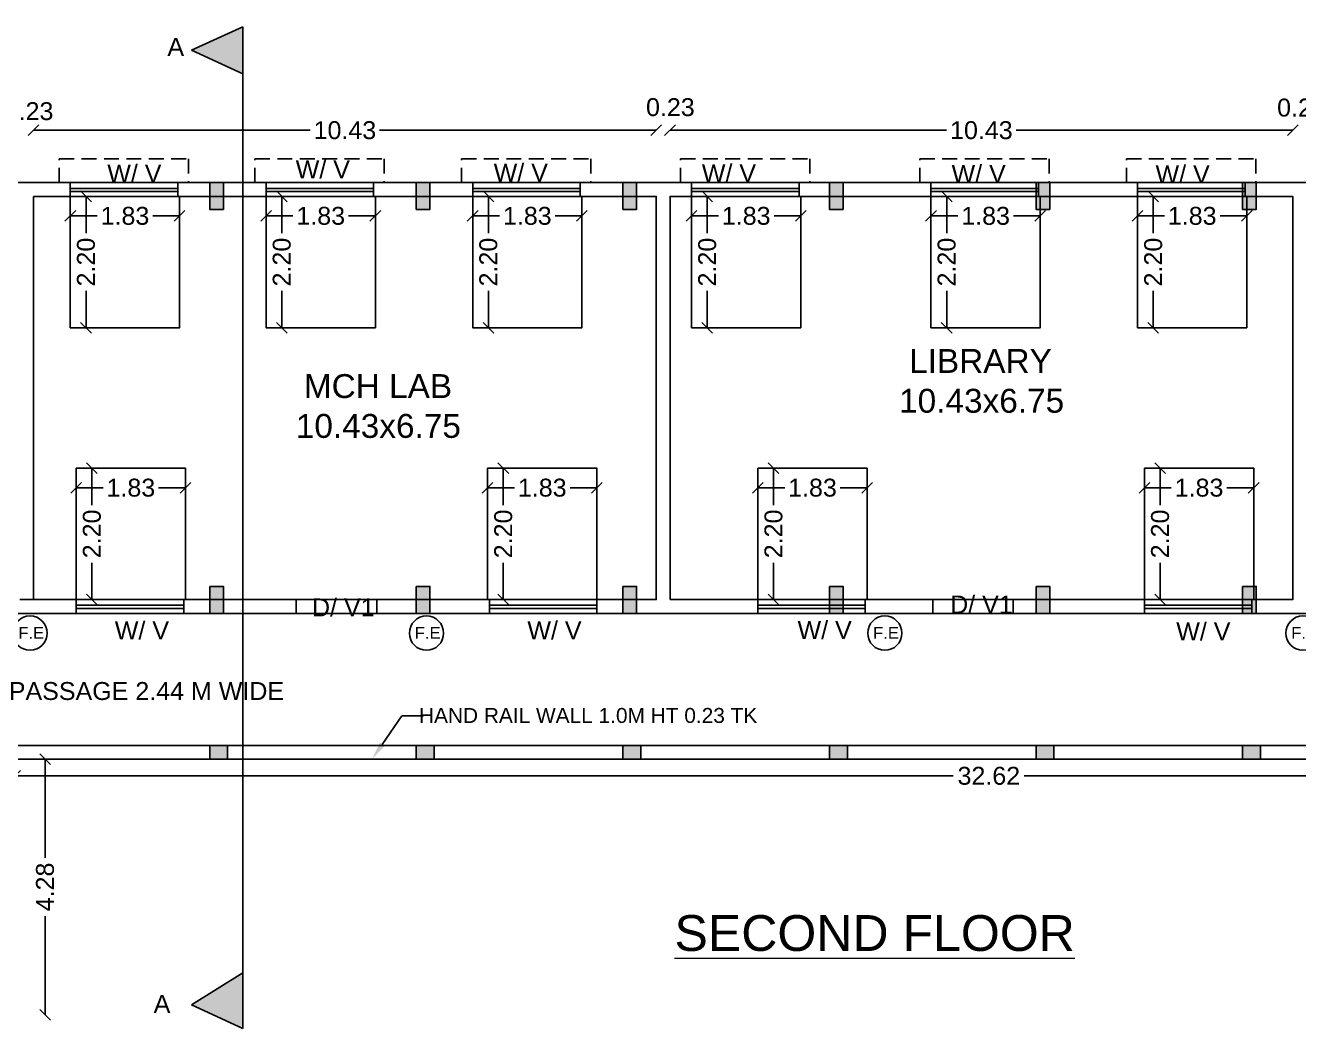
# Model space of a CAD drawing. Header units: metres. Extents: x 729 to 1050, y -308 to -82.
# Drawn here: x 743.98 to 765.3, y -120.63 to -103.84 of the extents above; entities that cross this region are included whole.
import ezdxf
from ezdxf import colors
from ezdxf.entities.mleader import LeaderData, LeaderLine
from ezdxf.math import Vec2, Vec3

# ---------------------------------------------------------------- set-up
doc = ezdxf.new("R2010")
doc.units = ezdxf.units.M
doc.header["$MEASUREMENT"] = 0
doc.linetypes.add('DASHED', pattern=[0.75, 0.5, -0.25])
for name, color, linetype in [('BLK_1_FLR_2_BLT_UP_AREA', 26, 'Continuous'), ('BLK_1_FLR_2_CARPET_AREA', 10, 'Continuous'), ('BLK_1_FLR_2_REGULAR_ROOM_2', 7, 'Continuous'), ('BLK_1_FLR_2_REGULAR_ROOM_3', 7, 'Continuous'), ('BLK_1_FLR_2_ROOF_AREA', 54, 'Continuous'), ('BLK_1_FLR_2_ROOM_2_LIGHT_VENTILATION_1', 7, 'Continuous'), ('BLK_1_FLR_2_ROOM_3_LIGHT_VENTILATION_1', 7, 'Continuous')]:
    doc.layers.add(name, color=color, linetype=linetype)
doc.styles.get("Standard").update_dxf_attribs({"font": 'arial.ttf'})
doc.dimstyles.get("Standard").update_dxf_attribs({"dimtxt": 0.3, "dimasz": 0.18, "dimexe": 0.18, "dimexo": 0.0625, "dimgap": 0.09, "dimtad": 0, "dimtoh": 1, "dimzin": 0, "dimdsep": 46, "dimtxsty": 'Standard', "dimblk": 'OBLIQUE', "dimcen": 0.09, "dimse1": 1, "dimse2": 1, "dimclrd": 1, "dimclrt": 3, "dimadec": 0, "dimazin": 0, "dimtfac": 1, "dimtofl": 0, "dimtmove": 0, "dimatfit": 3, "dimfxl": 0, "dimtolj": 1, "dimtzin": 0, "dimarcsym": 0})

# ---------------------------------------------------------------- blocks, each defined once
blk = doc.blocks.new('_Oblique')
at = {"color": 0, "linetype": 'ByBlock', "lineweight": -2}
blk.add_line((-0.5, -0.5), (0.5, 0.5), dxfattribs=at)
blk = doc.blocks.new('*D163')
at = {"color": 1, "lineweight": -2}
for p, q in [((744.115, -105.59), (748.747, -105.59)), ((754.545, -105.59), (749.912, -105.59))]:
    blk.add_line(p, q, dxfattribs=at)
at = {"layer": 'Defpoints', "color": 0}
for p in [(754.545, -105.59), (744.115, -106.696), (754.545, -106.696)]:
    blk.add_point(p, dxfattribs=at)
at = {"color": 1, "lineweight": -2, "xscale": 0.18, "yscale": 0.18, "zscale": 0.18, "rotation": 180}
blk.add_blockref('_Oblique', (744.115, -105.59), dxfattribs=at)
at = {"color": 1, "lineweight": -2, "xscale": 0.18, "yscale": 0.18, "zscale": 0.18}
blk.add_blockref('_Oblique', (754.545, -105.59), dxfattribs=at)
at = {"color": 3, "insert": (749.33, -105.59), "char_height": 0.3, "attachment_point": 5}
blk.add_mtext('\\A1;10.43', dxfattribs=at)
blk = doc.blocks.new('*D164')
at = {"color": 1, "lineweight": -2}
for p, q in [((754.775, -105.59), (759.407, -105.59)), ((765.205, -105.59), (760.572, -105.59))]:
    blk.add_line(p, q, dxfattribs=at)
at = {"layer": 'Defpoints', "color": 0}
for p in [(765.205, -105.59), (754.775, -106.696), (765.205, -106.696)]:
    blk.add_point(p, dxfattribs=at)
at = {"color": 1, "lineweight": -2, "xscale": 0.18, "yscale": 0.18, "zscale": 0.18, "rotation": 180}
blk.add_blockref('_Oblique', (754.775, -105.59), dxfattribs=at)
at = {"color": 1, "lineweight": -2, "xscale": 0.18, "yscale": 0.18, "zscale": 0.18}
blk.add_blockref('_Oblique', (765.205, -105.59), dxfattribs=at)
at = {"color": 3, "insert": (759.99, -105.59), "char_height": 0.3, "attachment_point": 5}
blk.add_mtext('\\A1;10.43', dxfattribs=at)
blk = doc.blocks.new('*D168')
at = {"color": 1, "lineweight": -2}
for p, q in [((744.308, -116.116), (744.308, -117.77)), ((744.308, -120.396), (744.308, -118.742))]:
    blk.add_line(p, q, dxfattribs=at)
at = {"layer": 'Defpoints', "color": 0}
for p in [(739.037, -116.116), (739.037, -120.396), (744.308, -120.396)]:
    blk.add_point(p, dxfattribs=at)
at = {"color": 1, "lineweight": -2, "xscale": 0.18, "yscale": 0.18, "zscale": 0.18}
for p, rotation in [((744.308, -116.116), 90), ((744.308, -120.396), 270)]:
    blk.add_blockref('_Oblique', p, dxfattribs=dict(at, rotation=rotation))
at = {"color": 3, "insert": (744.308, -118.256), "char_height": 0.3, "attachment_point": 5, "rotation": 90}
blk.add_mtext('\\A1;4.28', dxfattribs=at)
blk = doc.blocks.new('*D159')
at = {"color": 1, "lineweight": -2}
for p, q in [((743.805, -116.397), (759.52, -116.397)), ((776.425, -116.397), (760.709, -116.397))]:
    blk.add_line(p, q, dxfattribs=at)
at = {"layer": 'Defpoints', "color": 0}
for p in [(743.805, -116.116), (776.425, -116.116), (776.425, -116.397)]:
    blk.add_point(p, dxfattribs=at)
at = {"color": 1, "lineweight": -2, "xscale": 0.18, "yscale": 0.18, "zscale": 0.18, "rotation": 180}
blk.add_blockref('_Oblique', (743.805, -116.397), dxfattribs=at)
at = {"color": 1, "lineweight": -2, "xscale": 0.18, "yscale": 0.18, "zscale": 0.18}
blk.add_blockref('_Oblique', (776.425, -116.397), dxfattribs=at)
at = {"color": 3, "insert": (760.115, -116.397), "char_height": 0.3, "attachment_point": 5}
blk.add_mtext('\\A1;32.62', dxfattribs=at)
blk = doc.blocks.new('*D186')
at = {"layer": 'BLK_1_FLR_2_ROOM_2_LIGHT_VENTILATION_1', "color": 1, "lineweight": -2}
for p, q in [((744.731, -107.024), (745.18, -107.024)), ((746.561, -107.024), (746.111, -107.024))]:
    blk.add_line(p, q, dxfattribs=at)
at = {"layer": 'Defpoints', "color": 0}
for p in [(744.731, -106.696), (746.561, -106.696), (744.731, -107.024)]:
    blk.add_point(p, dxfattribs=at)
at = {"layer": 'BLK_1_FLR_2_ROOM_2_LIGHT_VENTILATION_1', "color": 1, "lineweight": -2, "xscale": 0.18, "yscale": 0.18, "zscale": 0.18, "rotation": 180}
blk.add_blockref('_Oblique', (744.731, -107.024), dxfattribs=at)
at = {"layer": 'BLK_1_FLR_2_ROOM_2_LIGHT_VENTILATION_1', "color": 1, "lineweight": -2, "xscale": 0.18, "yscale": 0.18, "zscale": 0.18}
blk.add_blockref('_Oblique', (746.561, -107.024), dxfattribs=at)
at = {"layer": 'BLK_1_FLR_2_ROOM_2_LIGHT_VENTILATION_1', "color": 3, "insert": (745.646, -107.024), "char_height": 0.3, "attachment_point": 5}
blk.add_mtext('\\A1;1.83', dxfattribs=at)
blk = doc.blocks.new('*D187')
at = {"layer": 'BLK_1_FLR_2_ROOM_2_LIGHT_VENTILATION_1', "color": 1, "lineweight": -2}
for p, q in [((744.994, -106.696), (744.994, -107.314)), ((744.994, -108.896), (744.994, -108.278))]:
    blk.add_line(p, q, dxfattribs=at)
at = {"layer": 'Defpoints', "color": 0}
for p in [(744.731, -106.696), (744.731, -108.896), (744.994, -108.896)]:
    blk.add_point(p, dxfattribs=at)
at = {"layer": 'BLK_1_FLR_2_ROOM_2_LIGHT_VENTILATION_1', "color": 1, "lineweight": -2, "xscale": 0.18, "yscale": 0.18, "zscale": 0.18}
for p, rotation in [((744.994, -106.696), 90), ((744.994, -108.896), 270)]:
    blk.add_blockref('_Oblique', p, dxfattribs=dict(at, rotation=rotation))
at = {"layer": 'BLK_1_FLR_2_ROOM_2_LIGHT_VENTILATION_1', "color": 3, "insert": (744.994, -107.796), "char_height": 0.3, "attachment_point": 5, "rotation": 90}
blk.add_mtext('\\A1;2.20', dxfattribs=at)
blk = doc.blocks.new('*D188')
at = {"layer": 'BLK_1_FLR_2_ROOM_2_LIGHT_VENTILATION_1', "color": 1, "lineweight": -2}
for p, q in [((748.01, -107.024), (748.459, -107.024)), ((749.84, -107.024), (749.39, -107.024))]:
    blk.add_line(p, q, dxfattribs=at)
at = {"layer": 'Defpoints', "color": 0}
for p in [(748.01, -106.696), (749.84, -106.696), (748.01, -107.024)]:
    blk.add_point(p, dxfattribs=at)
at = {"layer": 'BLK_1_FLR_2_ROOM_2_LIGHT_VENTILATION_1', "color": 1, "lineweight": -2, "xscale": 0.18, "yscale": 0.18, "zscale": 0.18, "rotation": 180}
blk.add_blockref('_Oblique', (748.01, -107.024), dxfattribs=at)
at = {"layer": 'BLK_1_FLR_2_ROOM_2_LIGHT_VENTILATION_1', "color": 1, "lineweight": -2, "xscale": 0.18, "yscale": 0.18, "zscale": 0.18}
blk.add_blockref('_Oblique', (749.84, -107.024), dxfattribs=at)
at = {"layer": 'BLK_1_FLR_2_ROOM_2_LIGHT_VENTILATION_1', "color": 3, "insert": (748.925, -107.024), "char_height": 0.3, "attachment_point": 5}
blk.add_mtext('\\A1;1.83', dxfattribs=at)
blk = doc.blocks.new('*D189')
at = {"layer": 'BLK_1_FLR_2_ROOM_2_LIGHT_VENTILATION_1', "color": 1, "lineweight": -2}
for p, q in [((748.273, -106.696), (748.273, -107.314)), ((748.273, -108.896), (748.273, -108.278))]:
    blk.add_line(p, q, dxfattribs=at)
at = {"layer": 'Defpoints', "color": 0}
for p in [(748.01, -106.696), (748.01, -108.896), (748.273, -108.896)]:
    blk.add_point(p, dxfattribs=at)
at = {"layer": 'BLK_1_FLR_2_ROOM_2_LIGHT_VENTILATION_1', "color": 1, "lineweight": -2, "xscale": 0.18, "yscale": 0.18, "zscale": 0.18}
for p, rotation in [((748.273, -106.696), 90), ((748.273, -108.896), 270)]:
    blk.add_blockref('_Oblique', p, dxfattribs=dict(at, rotation=rotation))
at = {"layer": 'BLK_1_FLR_2_ROOM_2_LIGHT_VENTILATION_1', "color": 3, "insert": (748.273, -107.796), "char_height": 0.3, "attachment_point": 5, "rotation": 90}
blk.add_mtext('\\A1;2.20', dxfattribs=at)
blk = doc.blocks.new('*D190')
at = {"layer": 'BLK_1_FLR_2_ROOM_2_LIGHT_VENTILATION_1', "color": 1, "lineweight": -2}
for p, q in [((751.47, -107.024), (751.919, -107.024)), ((753.3, -107.024), (752.85, -107.024))]:
    blk.add_line(p, q, dxfattribs=at)
at = {"layer": 'Defpoints', "color": 0}
for p in [(751.47, -106.696), (753.3, -106.696), (751.47, -107.024)]:
    blk.add_point(p, dxfattribs=at)
at = {"layer": 'BLK_1_FLR_2_ROOM_2_LIGHT_VENTILATION_1', "color": 1, "lineweight": -2, "xscale": 0.18, "yscale": 0.18, "zscale": 0.18, "rotation": 180}
blk.add_blockref('_Oblique', (751.47, -107.024), dxfattribs=at)
at = {"layer": 'BLK_1_FLR_2_ROOM_2_LIGHT_VENTILATION_1', "color": 1, "lineweight": -2, "xscale": 0.18, "yscale": 0.18, "zscale": 0.18}
blk.add_blockref('_Oblique', (753.3, -107.024), dxfattribs=at)
at = {"layer": 'BLK_1_FLR_2_ROOM_2_LIGHT_VENTILATION_1', "color": 3, "insert": (752.385, -107.024), "char_height": 0.3, "attachment_point": 5}
blk.add_mtext('\\A1;1.83', dxfattribs=at)
blk = doc.blocks.new('*D191')
at = {"layer": 'BLK_1_FLR_2_ROOM_2_LIGHT_VENTILATION_1', "color": 1, "lineweight": -2}
for p, q in [((751.733, -106.696), (751.733, -107.314)), ((751.733, -108.896), (751.733, -108.278))]:
    blk.add_line(p, q, dxfattribs=at)
at = {"layer": 'Defpoints', "color": 0}
for p in [(751.47, -106.696), (751.47, -108.896), (751.733, -108.896)]:
    blk.add_point(p, dxfattribs=at)
at = {"layer": 'BLK_1_FLR_2_ROOM_2_LIGHT_VENTILATION_1', "color": 1, "lineweight": -2, "xscale": 0.18, "yscale": 0.18, "zscale": 0.18}
for p, rotation in [((751.733, -106.696), 90), ((751.733, -108.896), 270)]:
    blk.add_blockref('_Oblique', p, dxfattribs=dict(at, rotation=rotation))
at = {"layer": 'BLK_1_FLR_2_ROOM_2_LIGHT_VENTILATION_1', "color": 3, "insert": (751.733, -107.796), "char_height": 0.3, "attachment_point": 5, "rotation": 90}
blk.add_mtext('\\A1;2.20', dxfattribs=at)
blk = doc.blocks.new('*D192')
at = {"layer": 'BLK_1_FLR_2_ROOM_2_LIGHT_VENTILATION_1', "color": 1, "lineweight": -2}
for p, q in [((751.72, -111.574), (752.169, -111.574)), ((753.55, -111.574), (753.1, -111.574))]:
    blk.add_line(p, q, dxfattribs=at)
at = {"layer": 'Defpoints', "color": 0}
for p in [(751.72, -111.246), (753.55, -111.246), (751.72, -111.574)]:
    blk.add_point(p, dxfattribs=at)
at = {"layer": 'BLK_1_FLR_2_ROOM_2_LIGHT_VENTILATION_1', "color": 1, "lineweight": -2, "xscale": 0.18, "yscale": 0.18, "zscale": 0.18, "rotation": 180}
blk.add_blockref('_Oblique', (751.72, -111.574), dxfattribs=at)
at = {"layer": 'BLK_1_FLR_2_ROOM_2_LIGHT_VENTILATION_1', "color": 1, "lineweight": -2, "xscale": 0.18, "yscale": 0.18, "zscale": 0.18}
blk.add_blockref('_Oblique', (753.55, -111.574), dxfattribs=at)
at = {"layer": 'BLK_1_FLR_2_ROOM_2_LIGHT_VENTILATION_1', "color": 3, "insert": (752.635, -111.574), "char_height": 0.3, "attachment_point": 5}
blk.add_mtext('\\A1;1.83', dxfattribs=at)
blk = doc.blocks.new('*D193')
at = {"layer": 'BLK_1_FLR_2_ROOM_2_LIGHT_VENTILATION_1', "color": 1, "lineweight": -2}
for p, q in [((751.983, -111.246), (751.983, -111.864)), ((751.983, -113.446), (751.983, -112.828))]:
    blk.add_line(p, q, dxfattribs=at)
at = {"layer": 'Defpoints', "color": 0}
for p in [(751.72, -111.246), (751.72, -113.446), (751.983, -113.446)]:
    blk.add_point(p, dxfattribs=at)
at = {"layer": 'BLK_1_FLR_2_ROOM_2_LIGHT_VENTILATION_1', "color": 1, "lineweight": -2, "xscale": 0.18, "yscale": 0.18, "zscale": 0.18}
for p, rotation in [((751.983, -111.246), 90), ((751.983, -113.446), 270)]:
    blk.add_blockref('_Oblique', p, dxfattribs=dict(at, rotation=rotation))
at = {"layer": 'BLK_1_FLR_2_ROOM_2_LIGHT_VENTILATION_1', "color": 3, "insert": (751.983, -112.346), "char_height": 0.3, "attachment_point": 5, "rotation": 90}
blk.add_mtext('\\A1;2.20', dxfattribs=at)
blk = doc.blocks.new('*D194')
at = {"layer": 'BLK_1_FLR_2_ROOM_2_LIGHT_VENTILATION_1', "color": 1, "lineweight": -2}
for p, q in [((744.83, -111.574), (745.279, -111.574)), ((746.66, -111.574), (746.21, -111.574))]:
    blk.add_line(p, q, dxfattribs=at)
at = {"layer": 'Defpoints', "color": 0}
for p in [(744.83, -111.246), (746.66, -111.246), (744.83, -111.574)]:
    blk.add_point(p, dxfattribs=at)
at = {"layer": 'BLK_1_FLR_2_ROOM_2_LIGHT_VENTILATION_1', "color": 1, "lineweight": -2, "xscale": 0.18, "yscale": 0.18, "zscale": 0.18, "rotation": 180}
blk.add_blockref('_Oblique', (744.83, -111.574), dxfattribs=at)
at = {"layer": 'BLK_1_FLR_2_ROOM_2_LIGHT_VENTILATION_1', "color": 1, "lineweight": -2, "xscale": 0.18, "yscale": 0.18, "zscale": 0.18}
blk.add_blockref('_Oblique', (746.66, -111.574), dxfattribs=at)
at = {"layer": 'BLK_1_FLR_2_ROOM_2_LIGHT_VENTILATION_1', "color": 3, "insert": (745.745, -111.574), "char_height": 0.3, "attachment_point": 5}
blk.add_mtext('\\A1;1.83', dxfattribs=at)
blk = doc.blocks.new('*D195')
at = {"layer": 'BLK_1_FLR_2_ROOM_2_LIGHT_VENTILATION_1', "color": 1, "lineweight": -2}
for p, q in [((745.093, -111.246), (745.093, -111.864)), ((745.093, -113.446), (745.093, -112.828))]:
    blk.add_line(p, q, dxfattribs=at)
at = {"layer": 'Defpoints', "color": 0}
for p in [(744.83, -111.246), (744.83, -113.446), (745.093, -113.446)]:
    blk.add_point(p, dxfattribs=at)
at = {"layer": 'BLK_1_FLR_2_ROOM_2_LIGHT_VENTILATION_1', "color": 1, "lineweight": -2, "xscale": 0.18, "yscale": 0.18, "zscale": 0.18}
for p, rotation in [((745.093, -111.246), 90), ((745.093, -113.446), 270)]:
    blk.add_blockref('_Oblique', p, dxfattribs=dict(at, rotation=rotation))
at = {"layer": 'BLK_1_FLR_2_ROOM_2_LIGHT_VENTILATION_1', "color": 3, "insert": (745.093, -112.346), "char_height": 0.3, "attachment_point": 5, "rotation": 90}
blk.add_mtext('\\A1;2.20', dxfattribs=at)
blk = doc.blocks.new('*D196')
at = {"layer": 'BLK_1_FLR_2_ROOM_3_LIGHT_VENTILATION_1', "color": 1, "lineweight": -2}
for p, q in [((755.136, -107.024), (755.586, -107.024)), ((756.966, -107.024), (756.517, -107.024))]:
    blk.add_line(p, q, dxfattribs=at)
at = {"layer": 'Defpoints', "color": 0}
for p in [(755.136, -106.696), (756.966, -106.696), (755.136, -107.024)]:
    blk.add_point(p, dxfattribs=at)
at = {"layer": 'BLK_1_FLR_2_ROOM_3_LIGHT_VENTILATION_1', "color": 1, "lineweight": -2, "xscale": 0.18, "yscale": 0.18, "zscale": 0.18, "rotation": 180}
blk.add_blockref('_Oblique', (755.136, -107.024), dxfattribs=at)
at = {"layer": 'BLK_1_FLR_2_ROOM_3_LIGHT_VENTILATION_1', "color": 1, "lineweight": -2, "xscale": 0.18, "yscale": 0.18, "zscale": 0.18}
blk.add_blockref('_Oblique', (756.966, -107.024), dxfattribs=at)
at = {"layer": 'BLK_1_FLR_2_ROOM_3_LIGHT_VENTILATION_1', "color": 3, "insert": (756.051, -107.024), "char_height": 0.3, "attachment_point": 5}
blk.add_mtext('\\A1;1.83', dxfattribs=at)
blk = doc.blocks.new('*D197')
at = {"layer": 'BLK_1_FLR_2_ROOM_3_LIGHT_VENTILATION_1', "color": 1, "lineweight": -2}
for p, q in [((755.399, -106.696), (755.399, -107.314)), ((755.399, -108.896), (755.399, -108.278))]:
    blk.add_line(p, q, dxfattribs=at)
at = {"layer": 'Defpoints', "color": 0}
for p in [(755.136, -106.696), (755.136, -108.896), (755.399, -108.896)]:
    blk.add_point(p, dxfattribs=at)
at = {"layer": 'BLK_1_FLR_2_ROOM_3_LIGHT_VENTILATION_1', "color": 1, "lineweight": -2, "xscale": 0.18, "yscale": 0.18, "zscale": 0.18}
for p, rotation in [((755.399, -106.696), 90), ((755.399, -108.896), 270)]:
    blk.add_blockref('_Oblique', p, dxfattribs=dict(at, rotation=rotation))
at = {"layer": 'BLK_1_FLR_2_ROOM_3_LIGHT_VENTILATION_1', "color": 3, "insert": (755.399, -107.796), "char_height": 0.3, "attachment_point": 5, "rotation": 90}
blk.add_mtext('\\A1;2.20', dxfattribs=at)
blk = doc.blocks.new('*D198')
at = {"layer": 'BLK_1_FLR_2_ROOM_3_LIGHT_VENTILATION_1', "color": 1, "lineweight": -2}
for p, q in [((759.146, -107.024), (759.596, -107.024)), ((760.976, -107.024), (760.527, -107.024))]:
    blk.add_line(p, q, dxfattribs=at)
at = {"layer": 'Defpoints', "color": 0}
for p in [(759.146, -106.696), (760.976, -106.696), (759.146, -107.024)]:
    blk.add_point(p, dxfattribs=at)
at = {"layer": 'BLK_1_FLR_2_ROOM_3_LIGHT_VENTILATION_1', "color": 1, "lineweight": -2, "xscale": 0.18, "yscale": 0.18, "zscale": 0.18, "rotation": 180}
blk.add_blockref('_Oblique', (759.146, -107.024), dxfattribs=at)
at = {"layer": 'BLK_1_FLR_2_ROOM_3_LIGHT_VENTILATION_1', "color": 1, "lineweight": -2, "xscale": 0.18, "yscale": 0.18, "zscale": 0.18}
blk.add_blockref('_Oblique', (760.976, -107.024), dxfattribs=at)
at = {"layer": 'BLK_1_FLR_2_ROOM_3_LIGHT_VENTILATION_1', "color": 3, "insert": (760.061, -107.024), "char_height": 0.3, "attachment_point": 5}
blk.add_mtext('\\A1;1.83', dxfattribs=at)
blk = doc.blocks.new('*D199')
at = {"layer": 'BLK_1_FLR_2_ROOM_3_LIGHT_VENTILATION_1', "color": 1, "lineweight": -2}
for p, q in [((759.409, -106.696), (759.409, -107.314)), ((759.409, -108.896), (759.409, -108.278))]:
    blk.add_line(p, q, dxfattribs=at)
at = {"layer": 'Defpoints', "color": 0}
for p in [(759.146, -106.696), (759.146, -108.896), (759.409, -108.896)]:
    blk.add_point(p, dxfattribs=at)
at = {"layer": 'BLK_1_FLR_2_ROOM_3_LIGHT_VENTILATION_1', "color": 1, "lineweight": -2, "xscale": 0.18, "yscale": 0.18, "zscale": 0.18}
for p, rotation in [((759.409, -106.696), 90), ((759.409, -108.896), 270)]:
    blk.add_blockref('_Oblique', p, dxfattribs=dict(at, rotation=rotation))
at = {"layer": 'BLK_1_FLR_2_ROOM_3_LIGHT_VENTILATION_1', "color": 3, "insert": (759.409, -107.796), "char_height": 0.3, "attachment_point": 5, "rotation": 90}
blk.add_mtext('\\A1;2.20', dxfattribs=at)
blk = doc.blocks.new('*D200')
at = {"layer": 'BLK_1_FLR_2_ROOM_3_LIGHT_VENTILATION_1', "color": 1, "lineweight": -2}
for p, q in [((762.606, -107.024), (763.056, -107.024)), ((764.436, -107.024), (763.987, -107.024))]:
    blk.add_line(p, q, dxfattribs=at)
at = {"layer": 'Defpoints', "color": 0}
for p in [(762.606, -106.696), (764.436, -106.696), (762.606, -107.024)]:
    blk.add_point(p, dxfattribs=at)
at = {"layer": 'BLK_1_FLR_2_ROOM_3_LIGHT_VENTILATION_1', "color": 1, "lineweight": -2, "xscale": 0.18, "yscale": 0.18, "zscale": 0.18, "rotation": 180}
blk.add_blockref('_Oblique', (762.606, -107.024), dxfattribs=at)
at = {"layer": 'BLK_1_FLR_2_ROOM_3_LIGHT_VENTILATION_1', "color": 1, "lineweight": -2, "xscale": 0.18, "yscale": 0.18, "zscale": 0.18}
blk.add_blockref('_Oblique', (764.436, -107.024), dxfattribs=at)
at = {"layer": 'BLK_1_FLR_2_ROOM_3_LIGHT_VENTILATION_1', "color": 3, "insert": (763.521, -107.024), "char_height": 0.3, "attachment_point": 5}
blk.add_mtext('\\A1;1.83', dxfattribs=at)
blk = doc.blocks.new('*D201')
at = {"layer": 'BLK_1_FLR_2_ROOM_3_LIGHT_VENTILATION_1', "color": 1, "lineweight": -2}
for p, q in [((762.869, -106.696), (762.869, -107.314)), ((762.869, -108.896), (762.869, -108.278))]:
    blk.add_line(p, q, dxfattribs=at)
at = {"layer": 'Defpoints', "color": 0}
for p in [(762.606, -106.696), (762.606, -108.896), (762.869, -108.896)]:
    blk.add_point(p, dxfattribs=at)
at = {"layer": 'BLK_1_FLR_2_ROOM_3_LIGHT_VENTILATION_1', "color": 1, "lineweight": -2, "xscale": 0.18, "yscale": 0.18, "zscale": 0.18}
for p, rotation in [((762.869, -106.696), 90), ((762.869, -108.896), 270)]:
    blk.add_blockref('_Oblique', p, dxfattribs=dict(at, rotation=rotation))
at = {"layer": 'BLK_1_FLR_2_ROOM_3_LIGHT_VENTILATION_1', "color": 3, "insert": (762.869, -107.796), "char_height": 0.3, "attachment_point": 5, "rotation": 90}
blk.add_mtext('\\A1;2.20', dxfattribs=at)
blk = doc.blocks.new('*D202')
at = {"layer": 'BLK_1_FLR_2_ROOM_3_LIGHT_VENTILATION_1', "color": 1, "lineweight": -2}
for p, q in [((762.721, -111.574), (763.171, -111.574)), ((764.551, -111.574), (764.102, -111.574))]:
    blk.add_line(p, q, dxfattribs=at)
at = {"layer": 'Defpoints', "color": 0}
for p in [(762.721, -111.246), (764.551, -111.246), (762.721, -111.574)]:
    blk.add_point(p, dxfattribs=at)
at = {"layer": 'BLK_1_FLR_2_ROOM_3_LIGHT_VENTILATION_1', "color": 1, "lineweight": -2, "xscale": 0.18, "yscale": 0.18, "zscale": 0.18, "rotation": 180}
blk.add_blockref('_Oblique', (762.721, -111.574), dxfattribs=at)
at = {"layer": 'BLK_1_FLR_2_ROOM_3_LIGHT_VENTILATION_1', "color": 1, "lineweight": -2, "xscale": 0.18, "yscale": 0.18, "zscale": 0.18}
blk.add_blockref('_Oblique', (764.551, -111.574), dxfattribs=at)
at = {"layer": 'BLK_1_FLR_2_ROOM_3_LIGHT_VENTILATION_1', "color": 3, "insert": (763.636, -111.574), "char_height": 0.3, "attachment_point": 5}
blk.add_mtext('\\A1;1.83', dxfattribs=at)
blk = doc.blocks.new('*D203')
at = {"layer": 'BLK_1_FLR_2_ROOM_3_LIGHT_VENTILATION_1', "color": 1, "lineweight": -2}
for p, q in [((762.984, -111.246), (762.984, -111.864)), ((762.984, -113.446), (762.984, -112.828))]:
    blk.add_line(p, q, dxfattribs=at)
at = {"layer": 'Defpoints', "color": 0}
for p in [(762.721, -111.246), (762.721, -113.446), (762.984, -113.446)]:
    blk.add_point(p, dxfattribs=at)
at = {"layer": 'BLK_1_FLR_2_ROOM_3_LIGHT_VENTILATION_1', "color": 1, "lineweight": -2, "xscale": 0.18, "yscale": 0.18, "zscale": 0.18}
for p, rotation in [((762.984, -111.246), 90), ((762.984, -113.446), 270)]:
    blk.add_blockref('_Oblique', p, dxfattribs=dict(at, rotation=rotation))
at = {"layer": 'BLK_1_FLR_2_ROOM_3_LIGHT_VENTILATION_1', "color": 3, "insert": (762.984, -112.346), "char_height": 0.3, "attachment_point": 5, "rotation": 90}
blk.add_mtext('\\A1;2.20', dxfattribs=at)
blk = doc.blocks.new('*D204')
at = {"layer": 'BLK_1_FLR_2_ROOM_3_LIGHT_VENTILATION_1', "color": 1, "lineweight": -2}
for p, q in [((756.246, -111.574), (756.696, -111.574)), ((758.076, -111.574), (757.627, -111.574))]:
    blk.add_line(p, q, dxfattribs=at)
at = {"layer": 'Defpoints', "color": 0}
for p in [(756.246, -111.246), (758.076, -111.246), (756.246, -111.574)]:
    blk.add_point(p, dxfattribs=at)
at = {"layer": 'BLK_1_FLR_2_ROOM_3_LIGHT_VENTILATION_1', "color": 1, "lineweight": -2, "xscale": 0.18, "yscale": 0.18, "zscale": 0.18, "rotation": 180}
blk.add_blockref('_Oblique', (756.246, -111.574), dxfattribs=at)
at = {"layer": 'BLK_1_FLR_2_ROOM_3_LIGHT_VENTILATION_1', "color": 1, "lineweight": -2, "xscale": 0.18, "yscale": 0.18, "zscale": 0.18}
blk.add_blockref('_Oblique', (758.076, -111.574), dxfattribs=at)
at = {"layer": 'BLK_1_FLR_2_ROOM_3_LIGHT_VENTILATION_1', "color": 3, "insert": (757.161, -111.574), "char_height": 0.3, "attachment_point": 5}
blk.add_mtext('\\A1;1.83', dxfattribs=at)
blk = doc.blocks.new('*D205')
at = {"layer": 'BLK_1_FLR_2_ROOM_3_LIGHT_VENTILATION_1', "color": 1, "lineweight": -2}
for p, q in [((756.509, -111.246), (756.509, -111.864)), ((756.509, -113.446), (756.509, -112.828))]:
    blk.add_line(p, q, dxfattribs=at)
at = {"layer": 'Defpoints', "color": 0}
for p in [(756.246, -111.246), (756.246, -113.446), (756.509, -113.446)]:
    blk.add_point(p, dxfattribs=at)
at = {"layer": 'BLK_1_FLR_2_ROOM_3_LIGHT_VENTILATION_1', "color": 1, "lineweight": -2, "xscale": 0.18, "yscale": 0.18, "zscale": 0.18}
for p, rotation in [((756.509, -111.246), 90), ((756.509, -113.446), 270)]:
    blk.add_blockref('_Oblique', p, dxfattribs=dict(at, rotation=rotation))
at = {"layer": 'BLK_1_FLR_2_ROOM_3_LIGHT_VENTILATION_1', "color": 3, "insert": (756.509, -112.346), "char_height": 0.3, "attachment_point": 5, "rotation": 90}
blk.add_mtext('\\A1;2.20', dxfattribs=at)

msp = doc.modelspace()

# ---------------------------------------------------------------- hatches: boundary and pattern name
for points in [[(747.62, -103.857), (746.758, -104.25), (747.62, -104.648)], [(747.62, -119.696), (746.758, -120.227), (747.62, -120.625)]]:
    msp.add_hatch(color=256).paths.add_polyline_path(points)
h = msp.add_hatch(color=2)
h.dxf.hatch_style = 1
h.paths.add_polyline_path([(747.295, -106.466), (747.065, -106.466), (747.065, -106.916), (747.295, -106.916)])
h = msp.add_hatch(color=2)
h.dxf.hatch_style = 1
h.paths.add_polyline_path([(750.755, -106.466), (750.525, -106.466), (750.525, -106.916), (750.755, -106.916)])
h = msp.add_hatch(color=2)
h.dxf.hatch_style = 1
h.paths.add_polyline_path([(754.215, -106.466), (753.985, -106.466), (753.985, -106.916), (754.215, -106.916)])
h = msp.add_hatch(color=2)
h.dxf.hatch_style = 1
h.paths.add_polyline_path([(757.675, -106.466), (757.445, -106.466), (757.445, -106.916), (757.675, -106.916)])
h = msp.add_hatch(color=2)
h.dxf.hatch_style = 1
h.paths.add_polyline_path([(761.135, -106.466), (760.905, -106.466), (760.905, -106.916), (761.135, -106.916)])
h = msp.add_hatch(color=2)
h.dxf.hatch_style = 1
h.paths.add_polyline_path([(764.595, -106.466), (764.365, -106.466), (764.365, -106.916), (764.595, -106.916)])
h = msp.add_hatch(color=2)
h.dxf.hatch_style = 1
h.paths.add_polyline_path([(747.295, -113.226), (747.065, -113.226), (747.065, -113.676), (747.295, -113.676)])
h = msp.add_hatch(color=2)
h.dxf.hatch_style = 1
h.paths.add_polyline_path([(750.755, -113.226), (750.525, -113.226), (750.525, -113.676), (750.755, -113.676)])
h = msp.add_hatch(color=2)
h.dxf.hatch_style = 1
h.paths.add_polyline_path([(754.215, -113.226), (753.985, -113.226), (753.985, -113.676), (754.215, -113.676)])
h = msp.add_hatch(color=2)
h.dxf.hatch_style = 1
h.paths.add_polyline_path([(757.675, -113.226), (757.445, -113.226), (757.445, -113.676), (757.675, -113.676)])
h = msp.add_hatch(color=2)
h.dxf.hatch_style = 1
h.paths.add_polyline_path([(761.135, -113.226), (760.905, -113.226), (760.905, -113.676), (761.135, -113.676)])
h = msp.add_hatch(color=2)
h.dxf.hatch_style = 1
h.paths.add_polyline_path([(764.595, -113.226), (764.365, -113.226), (764.365, -113.676), (764.595, -113.676)])
h = msp.add_hatch(color=2)
h.dxf.hatch_style = 1
h.paths.add_polyline_path([(747.365, -116.116), (747.365, -115.886), (747.065, -115.886), (747.065, -116.116)])
h = msp.add_hatch(color=2)
h.dxf.hatch_style = 1
h.paths.add_polyline_path([(750.825, -116.116), (750.825, -115.886), (750.525, -115.886), (750.525, -116.116)])
h = msp.add_hatch(color=2)
h.dxf.hatch_style = 1
h.paths.add_polyline_path([(754.285, -116.116), (754.285, -115.886), (753.985, -115.886), (753.985, -116.116)])
h = msp.add_hatch(color=2)
h.dxf.hatch_style = 1
h.paths.add_polyline_path([(757.745, -116.116), (757.745, -115.886), (757.445, -115.886), (757.445, -116.116)])
h = msp.add_hatch(color=2)
h.dxf.hatch_style = 1
h.paths.add_polyline_path([(761.205, -116.116), (761.205, -115.886), (760.905, -115.886), (760.905, -116.116)])
h = msp.add_hatch(color=2)
h.dxf.hatch_style = 1
h.paths.add_polyline_path([(764.665, -116.116), (764.665, -115.886), (764.365, -115.886), (764.365, -116.116)])

# ---------------------------------------------------------------- linework, layer by layer
for p, q in [((746.758, -104.25), (747.62, -103.857)), ((747.62, -103.857), (747.62, -120.625)), ((747.62, -104.648), (746.758, -104.25)), ((733.225, -106.466), (771.235, -106.466)), ((744.731, -106.696), (744.731, -106.466)), ((744.731, -106.466), (746.531, -106.466)), ((744.731, -106.466), (746.531, -106.466)), ((746.531, -106.565), (744.731, -106.565)), ((746.531, -106.466), (746.531, -106.696)), ((748.01, -106.696), (748.01, -106.466)), ((748.01, -106.466), (749.81, -106.466)), ((748.01, -106.466), (749.81, -106.466)), ((749.81, -106.565), (748.01, -106.565)), ((749.81, -106.466), (749.81, -106.696)), ((751.47, -106.696), (751.47, -106.466)), ((751.47, -106.466), (753.27, -106.466)), ((751.47, -106.466), (753.27, -106.466)), ((753.27, -106.565), (751.47, -106.565)), ((753.27, -106.466), (753.27, -106.696)), ((754.93, -106.466), (756.73, -106.466)), ((755.136, -106.696), (755.136, -106.466)), ((755.136, -106.466), (756.936, -106.466)), ((756.936, -106.565), (755.136, -106.565)), ((756.936, -106.466), (756.936, -106.696)), ((759.146, -106.696), (759.146, -106.466)), ((759.146, -106.466), (760.946, -106.466)), ((759.146, -106.466), (760.946, -106.466)), ((760.946, -106.565), (759.146, -106.565)), ((760.946, -106.466), (760.946, -106.696)), ((762.606, -106.696), (762.606, -106.466)), ((762.606, -106.466), (764.406, -106.466)), ((762.606, -106.466), (764.406, -106.466)), ((764.406, -106.565), (762.606, -106.565)), ((764.406, -106.466), (764.406, -106.696)), ((744.115, -106.696), (754.545, -106.696)), ((744.115, -113.446), (744.115, -106.696)), ((744.731, -106.614), (746.531, -106.614)), ((745.631, -106.696), (744.731, -106.696)), ((748.01, -106.614), (749.81, -106.614)), ((748.91, -106.696), (748.01, -106.696)), ((751.47, -106.614), (753.27, -106.614)), ((752.37, -106.696), (751.47, -106.696)), ((754.545, -113.446), (754.545, -106.696)), ((754.775, -106.696), (765.205, -106.696)), ((754.775, -113.446), (754.775, -106.696)), ((755.136, -106.614), (756.936, -106.614)), ((756.036, -106.696), (755.136, -106.696)), ((759.146, -106.614), (760.946, -106.614)), ((760.046, -106.696), (759.146, -106.696)), ((762.606, -106.614), (764.406, -106.614)), ((763.506, -106.696), (762.606, -106.696)), ((765.205, -113.446), (765.205, -106.696)), ((743.885, -113.446), (744.165, -113.446)), ((744.115, -113.446), (748.515, -113.446)), ((744.83, -113.446), (744.83, -113.676)), ((746.63, -113.54), (744.83, -113.54)), ((744.83, -113.593), (746.63, -113.593)), ((746.63, -113.676), (746.63, -113.446)), ((748.515, -113.446), (748.515, -113.676)), ((749.865, -113.446), (754.545, -113.446)), ((749.865, -113.676), (749.865, -113.446)), ((751.75, -113.446), (751.75, -113.676)), ((753.55, -113.54), (751.75, -113.54)), ((751.75, -113.593), (753.55, -113.593)), ((753.55, -113.676), (753.55, -113.446)), ((754.775, -113.446), (759.175, -113.446)), ((756.246, -113.446), (756.246, -113.676)), ((758.046, -113.54), (756.246, -113.54)), ((756.246, -113.593), (758.046, -113.593)), ((758.046, -113.676), (758.046, -113.446)), ((759.175, -113.446), (759.175, -113.676)), ((760.525, -113.446), (765.205, -113.446)), ((760.525, -113.676), (760.525, -113.446)), ((762.721, -113.446), (762.721, -113.676)), ((764.521, -113.54), (762.721, -113.54)), ((762.721, -113.593), (764.521, -113.593)), ((764.521, -113.676), (764.521, -113.446)), ((764.585, -113.446), (765.205, -113.446)), ((739.205, -113.676), (748.515, -113.676)), ((749.865, -113.676), (759.175, -113.676)), ((760.525, -113.676), (769.023, -113.676)), ((776.545, -115.886), (743.575, -115.886)), ((743.575, -115.886), (764.355, -115.886)), ((776.425, -116.116), (743.575, -116.116)), ((746.758, -120.227), (747.62, -119.696)), ((747.62, -120.625), (746.758, -120.227))]:
    msp.add_line(p, q)
at = {"linetype": 'DASHED', "ltscale": 0.5}
for p, q in [((744.545, -106.466), (744.545, -106.066)), ((744.545, -106.066), (746.711, -106.066)), ((746.711, -106.066), (746.711, -106.466)), ((747.824, -106.466), (747.824, -106.066)), ((747.824, -106.066), (749.989, -106.066)), ((749.989, -106.066), (749.989, -106.466)), ((751.284, -106.466), (751.284, -106.066)), ((751.284, -106.066), (753.449, -106.066)), ((753.449, -106.066), (753.449, -106.466)), ((754.951, -106.466), (754.951, -106.066)), ((754.951, -106.066), (757.116, -106.066)), ((757.116, -106.066), (757.116, -106.466)), ((758.961, -106.466), (758.961, -106.066)), ((758.961, -106.066), (761.126, -106.066)), ((761.126, -106.066), (761.126, -106.466)), ((762.421, -106.466), (762.421, -106.066)), ((762.421, -106.066), (764.586, -106.066)), ((764.586, -106.066), (764.586, -106.466))]:
    msp.add_line(p, q, dxfattribs=at)
at = {"color": 4}
for points in [[(733.225, -120.396), (743.805, -120.396), (743.805, -116.116), (776.425, -116.116), (776.425, -119.546), (783.255, -119.546), (783.255, -103.836), (771.235, -103.836), (771.235, -106.466), (733.225, -106.466)], [(744.115, -106.696), (754.545, -106.696), (754.545, -113.446), (744.115, -113.446)], [(754.775, -113.446), (765.205, -113.446), (765.205, -106.696), (754.775, -106.696)], [(733.455, -115.886), (783.025, -115.886), (783.025, -113.676), (733.455, -113.676)]]:
    msp.add_lwpolyline(points, close=True, dxfattribs=at)
at = {"color": 2}
for points in [[(747.065, -106.466), (747.295, -106.466), (747.295, -106.916), (747.065, -106.916)], [(750.525, -106.466), (750.755, -106.466), (750.755, -106.916), (750.525, -106.916)], [(753.985, -106.466), (754.215, -106.466), (754.215, -106.916), (753.985, -106.916)], [(757.445, -106.466), (757.675, -106.466), (757.675, -106.916), (757.445, -106.916)], [(760.905, -106.466), (761.135, -106.466), (761.135, -106.916), (760.905, -106.916)], [(764.365, -106.466), (764.595, -106.466), (764.595, -106.916), (764.365, -106.916)], [(747.065, -113.226), (747.295, -113.226), (747.295, -113.676), (747.065, -113.676)], [(750.525, -113.226), (750.755, -113.226), (750.755, -113.676), (750.525, -113.676)], [(753.985, -113.226), (754.215, -113.226), (754.215, -113.676), (753.985, -113.676)], [(757.445, -113.226), (757.675, -113.226), (757.675, -113.676), (757.445, -113.676)], [(760.905, -113.226), (761.135, -113.226), (761.135, -113.676), (760.905, -113.676)], [(764.365, -113.226), (764.595, -113.226), (764.595, -113.676), (764.365, -113.676)], [(747.065, -115.886), (747.065, -116.116), (747.365, -116.116), (747.365, -115.886)], [(750.525, -115.886), (750.525, -116.116), (750.825, -116.116), (750.825, -115.886)], [(753.985, -115.886), (753.985, -116.116), (754.285, -116.116), (754.285, -115.886)], [(757.445, -115.886), (757.445, -116.116), (757.745, -116.116), (757.745, -115.886)], [(760.905, -115.886), (760.905, -116.116), (761.205, -116.116), (761.205, -115.886)], [(764.365, -115.886), (764.365, -116.116), (764.665, -116.116), (764.665, -115.886)]]:
    msp.add_lwpolyline(points, close=True, dxfattribs=at)
for centre in [(744.056, -114.007), (750.696, -114.007), (758.373, -114.007), (765.376, -114.007)]:
    msp.add_circle(centre, 0.287)
at = {"layer": 'BLK_1_FLR_2_BLT_UP_AREA', "color": 27}
msp.add_lwpolyline([(733.225, -120.396), (743.805, -120.396), (743.805, -116.116), (776.425, -116.116), (776.425, -119.546), (783.255, -119.546), (783.255, -103.836), (771.235, -103.836), (771.235, -106.466), (733.225, -106.466)], close=True, dxfattribs=at)
at = {"layer": 'BLK_1_FLR_2_CARPET_AREA', "color": 7}
for points in [[(744.115, -106.696), (754.545, -106.696), (754.545, -113.446), (744.115, -113.446)], [(754.775, -113.446), (765.205, -113.446), (765.205, -106.696), (754.775, -106.696)], [(733.455, -115.886), (783.025, -115.886), (783.025, -113.676), (733.455, -113.676)]]:
    msp.add_lwpolyline(points, close=True, dxfattribs=at)
at = {"layer": 'BLK_1_FLR_2_REGULAR_ROOM_2', "color": 3}
msp.add_lwpolyline([(744.115, -106.696), (754.545, -106.696), (754.545, -113.446), (744.115, -113.446)], close=True, dxfattribs=at)
at = {"layer": 'BLK_1_FLR_2_REGULAR_ROOM_3', "color": 3}
msp.add_lwpolyline([(754.775, -113.446), (765.205, -113.446), (765.205, -106.696), (754.775, -106.696)], close=True, dxfattribs=at)
at = {"layer": 'BLK_1_FLR_2_ROOF_AREA', "color": 54}
msp.add_lwpolyline([(733.225, -120.396), (743.805, -120.396), (743.805, -116.116), (776.425, -116.116), (776.425, -119.546), (783.255, -119.546), (783.255, -103.836), (771.235, -103.836), (771.235, -106.466), (733.225, -106.466)], close=True, dxfattribs=at)
at = {"layer": 'BLK_1_FLR_2_ROOM_2_LIGHT_VENTILATION_1', "color": 3, "linetype": 'Continuous'}
for points in [[(744.731, -106.696), (746.561, -106.696), (746.561, -108.896), (744.731, -108.896)], [(748.01, -106.696), (749.84, -106.696), (749.84, -108.896), (748.01, -108.896)], [(751.47, -106.696), (753.3, -106.696), (753.3, -108.896), (751.47, -108.896)], [(744.83, -111.246), (746.66, -111.246), (746.66, -113.446), (744.83, -113.446)], [(751.72, -111.246), (753.55, -111.246), (753.55, -113.446), (751.72, -113.446)]]:
    msp.add_lwpolyline(points, close=True, dxfattribs=at)
at = {"layer": 'BLK_1_FLR_2_ROOM_3_LIGHT_VENTILATION_1', "color": 3, "linetype": 'Continuous'}
for points in [[(755.136, -106.696), (756.966, -106.696), (756.966, -108.896), (755.136, -108.896)], [(759.146, -106.696), (760.976, -106.696), (760.976, -108.896), (759.146, -108.896)], [(762.606, -106.696), (764.436, -106.696), (764.436, -108.896), (762.606, -108.896)], [(756.246, -111.246), (758.076, -111.246), (758.076, -113.446), (756.246, -113.446)], [(762.721, -111.246), (764.551, -111.246), (764.551, -113.446), (762.721, -113.446)]]:
    msp.add_lwpolyline(points, close=True, dxfattribs=at)

# ---------------------------------------------------------------- texts
at = {"attachment_point": 1}
for s, width, insert, char_height in [('A', 1.60592, (746.357, -104.044), 0.3), ('W/ V', 1.60592, (745.35, -106.164), 0.3), ('W/ V', 1.60592, (748.506, -106.095), 0.3), ('W/ V', 1.60592, (751.822, -106.15), 0.3), ('W/ V', 1.60592, (755.308, -106.161), 0.3), ('W/ V', 1.60592, (759.491, -106.169), 0.3), ('W/ V', 1.60592, (762.907, -106.176), 0.3), ('{\\W5.39095;  }LIBRARY\\P{\\W9.699292; }10.43x6.75 ', 5.69381, (757.106, -109.251), 0.4), ('{\\W5.2833;  }MCH LAB\\P{\\W9.699292; }10.43x6.75 ', 5.69381, (747.002, -109.672), 0.4), ('D/ V1', 1.60592, (748.779, -113.427), 0.3), ('D/ V1', 1.60592, (759.467, -113.378), 0.3), ('W/ V', 1.60592, (745.476, -113.812), 0.3), ('W/ V', 1.60592, (752.386, -113.811), 0.3), ('W/ V', 1.60592, (756.911, -113.806), 0.3), ('W/ V', 1.60592, (763.254, -113.829), 0.3), ('F.E', 1.60592, (743.859, -113.902), 0.2), ('F.E', 1.60592, (750.499, -113.902), 0.2), ('F.E', 1.60592, (758.176, -113.902), 0.2), ('F.E', 1.60592, (765.179, -113.902), 0.2), ('{\\W4.882888; }PASSAGE 2.44 M WIDE ', 5.69381, (743.132, -114.826), 0.3), ('{\\W2.82971; }HAND RAIL WALL 1.0M HT 0.23 TK ', 6.18779, (750.296, -115.26), 0.25), ('A', 1.60592, (746.127, -120.063), 0.3)]:
    msp.add_mtext_dynamic_manual_height_columns(s, width=width, gutter_width=1, heights=[0], dxfattribs=dict(at, insert=insert, char_height=char_height))
at = {"char_height": 0.3, "attachment_point": 5}
for insert in [(744.04, -105.272), (754.781, -105.205), (765.351, -105.212)]:
    msp.add_mtext('\\A1;0.23', dxfattribs=dict(at, insert=insert))
at = {"lineweight": 20, "insert": (754.617, -118.727), "char_height": 0.6, "width": 14.0828, "attachment_point": 1}
msp.add_mtext('{\\L SECOND FLOOR}', dxfattribs=at)

# ---------------------------------------------------------------- dimensions: what is measured, and where the dimension line sits
for base, p1, p2, picture, middle in [((754.545, -105.59), (744.115, -106.696), (754.545, -106.696), '*D163', (749.33, -105.59)), ((765.205, -105.59), (754.775, -106.696), (765.205, -106.696), '*D164', (759.99, -105.59)), ((776.425, -116.397), (743.805, -116.116), (776.425, -116.116), '*D159', (760.115, -116.397))]:
    dim = msp.add_linear_dim(base=base, p1=p1, p2=p2, dimstyle='Standard')
    dim.commit()
    dim.dimension.update_dxf_attribs({"geometry": picture, "text_midpoint": middle})
dim = msp.add_linear_dim(base=(744.308, -120.396), p1=(739.037, -116.116), p2=(739.037, -120.396), angle=90, dimstyle='Standard')
dim.commit()
dim.dimension.update_dxf_attribs({"geometry": '*D168', "text_midpoint": (744.308, -118.256), "dimtype": 160})
at = {"layer": 'BLK_1_FLR_2_ROOM_2_LIGHT_VENTILATION_1', "color": 232}
for base, p1, p2, picture, middle in [((744.994, -108.896), (744.731, -106.696), (744.731, -108.896), '*D187', (744.994, -107.796)), ((748.273, -108.896), (748.01, -106.696), (748.01, -108.896), '*D189', (748.273, -107.796)), ((751.733, -108.896), (751.47, -106.696), (751.47, -108.896), '*D191', (751.733, -107.796)), ((745.093, -113.446), (744.83, -111.246), (744.83, -113.446), '*D195', (745.093, -112.346)), ((751.983, -113.446), (751.72, -111.246), (751.72, -113.446), '*D193', (751.983, -112.346))]:
    dim = msp.add_linear_dim(base=base, p1=p1, p2=p2, angle=90, dimstyle='Standard', dxfattribs=at)
    dim.commit()
    dim.dimension.update_dxf_attribs({"geometry": picture, "text_midpoint": middle})
for base, p1, p2, picture, middle in [((744.731, -107.024), (746.561, -106.696), (744.731, -106.696), '*D186', (745.646, -107.024)), ((748.01, -107.024), (749.84, -106.696), (748.01, -106.696), '*D188', (748.925, -107.024)), ((751.47, -107.024), (753.3, -106.696), (751.47, -106.696), '*D190', (752.385, -107.024)), ((744.83, -111.574), (746.66, -111.246), (744.83, -111.246), '*D194', (745.745, -111.574)), ((751.72, -111.574), (753.55, -111.246), (751.72, -111.246), '*D192', (752.635, -111.574))]:
    dim = msp.add_linear_dim(base=base, p1=p1, p2=p2, dimstyle='Standard', dxfattribs=at)
    dim.commit()
    dim.dimension.update_dxf_attribs({"geometry": picture, "text_midpoint": middle})
at = {"layer": 'BLK_1_FLR_2_ROOM_3_LIGHT_VENTILATION_1', "color": 232}
for base, p1, p2, picture, middle in [((755.399, -108.896), (755.136, -106.696), (755.136, -108.896), '*D197', (755.399, -107.796)), ((759.409, -108.896), (759.146, -106.696), (759.146, -108.896), '*D199', (759.409, -107.796)), ((762.869, -108.896), (762.606, -106.696), (762.606, -108.896), '*D201', (762.869, -107.796)), ((756.509, -113.446), (756.246, -111.246), (756.246, -113.446), '*D205', (756.509, -112.346)), ((762.984, -113.446), (762.721, -111.246), (762.721, -113.446), '*D203', (762.984, -112.346))]:
    dim = msp.add_linear_dim(base=base, p1=p1, p2=p2, angle=90, dimstyle='Standard', dxfattribs=at)
    dim.commit()
    dim.dimension.update_dxf_attribs({"geometry": picture, "text_midpoint": middle})
for base, p1, p2, picture, middle in [((755.136, -107.024), (756.966, -106.696), (755.136, -106.696), '*D196', (756.051, -107.024)), ((759.146, -107.024), (760.976, -106.696), (759.146, -106.696), '*D198', (760.061, -107.024)), ((762.606, -107.024), (764.436, -106.696), (762.606, -106.696), '*D200', (763.521, -107.024)), ((756.246, -111.574), (758.076, -111.246), (756.246, -111.246), '*D204', (757.161, -111.574)), ((762.721, -111.574), (764.551, -111.246), (762.721, -111.246), '*D202', (763.636, -111.574))]:
    dim = msp.add_linear_dim(base=base, p1=p1, p2=p2, dimstyle='Standard', dxfattribs=at)
    dim.commit()
    dim.dimension.update_dxf_attribs({"geometry": picture, "text_midpoint": middle})

# ---------------------------------------------------------------- leaders
ml = msp.add_multileader_mtext('Standard')
ml.set_content('', color=256)
ml.set_leader_properties()
ml.build(insert=Vec2(0, 0))
ml.multileader.update_dxf_attribs({"dogleg_length": 0.36, "arrow_head_size": 0.3})
ctx = ml.context
ctx.base_point, ctx.char_height, ctx.arrow_head_size, ctx.landing_gap_size, ctx.plane_origin = Vec3(750.644, -115.389), 0.18, 0.3, 0.09, Vec3(749.785, -116.116)
notes = []
notes.append((ctx, [(0, (1, 1, 0), (750.284, -115.389), (1, 0), 0.36, [(0, [(749.785, -116.116)], 0, [])])]))
ctx.mtext.insert, ctx.mtext.flow_direction = Vec3(750.734, -115.299), 5
for ctx, leaders in notes:
    for number, flags, end, landing, length, lines in leaders:
        leader = LeaderData()
        leader.index, (leader.has_last_leader_line, leader.has_dogleg_vector, leader.attachment_direction) = number, flags
        leader.last_leader_point, leader.dogleg_vector, leader.dogleg_length = Vec3(end), Vec3(landing), length
        for number, points, colour, breaks in lines:
            line = LeaderLine()
            line.index, line.vertices, line.color, line.breaks = number, Vec3.list(points), colors.encode_raw_color(colour), breaks
            leader.lines.append(line)
        ctx.leaders.append(leader)

doc.saveas('drawing.dxf')
